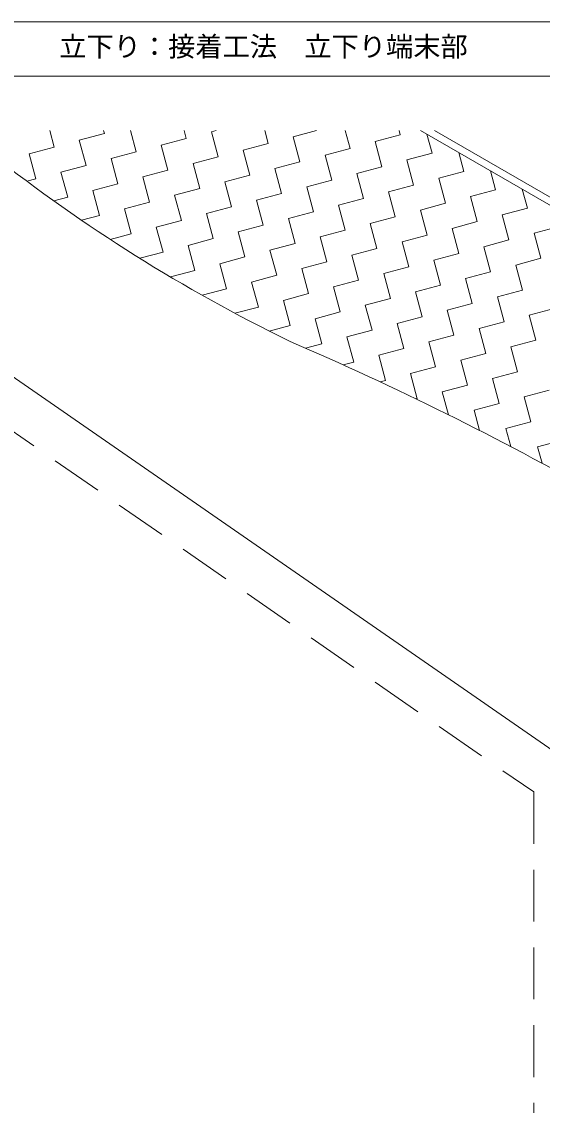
# Model space of a CAD drawing. Units: millimetres, scale not verified. Extents: x -1380 to 1380, y -955 to 955.
# Drawn here: x -878 to -495, y -257 to 540 of the extents above; entities that cross this region are included whole.
import ezdxf
from ezdxf.enums import TextEntityAlignment as Align

# ---------------------------------------------------------------- set-up
doc = ezdxf.new("R2010")
doc.units = ezdxf.units.MM
doc.header["$LTSCALE"] = 3
doc.linetypes.add('USER1', pattern=[19.05, 12.7, -6.35])
for name, color, linetype, lineweight in [('0-0_0', 7, 'Continuous', 18), ('0-2_KUTAI', 3, 'Continuous', 18), ('0-3_BOUSUI', 1, 'Continuous', 18), ('0-4_MOJI', 7, 'Continuous', 18), ('0-5_HATCH', 9, 'Continuous', 18)]:
    doc.layers.add(name, color=color, linetype=linetype, lineweight=lineweight)
doc.styles.add('ＭＳ ゴシック', font='')
doc.styles.get('ＭＳ ゴシック').set_extended_font_data('MS Gothic')

msp = doc.modelspace()

# ---------------------------------------------------------------- linework, layer by layer
at = {"layer": '0-0_0'}
msp.add_line((-900, 500), (900, 500), dxfattribs=at)
msp.add_lwpolyline([(-900, -660), (900, -660), (900, 540), (-900, 540)], close=True, dxfattribs=at)
at = {"layer": '0-2_KUTAI'}
msp.add_line((-484.222, 1.94), (-900, 290), dxfattribs=at)
at = {"layer": '0-2_KUTAI', "linetype": 'USER1'}
msp.add_lwpolyline([(-900, 249.8), (-501.628, -26.2), (-501.628, -390)], dxfattribs=at)
at = {"layer": '0-3_BOUSUI'}
for points in [[(-118.845, -165), (-118.845, -105), (-120.577, -104), (-120.577, 170), (-137.812, 201.94), (-584.784, 460)], [(-113.649, -168), (-113.649, -108), (-115.381, -95), (-115.381, 171.312), (-133.938, 205.704), (-574.392, 460)]]:
    msp.add_lwpolyline(points, dxfattribs=at)
for centre, radius, start, end in [((-151.714, 1390.23), 1207.227, 231.69565, 243.99559), ((-1626.48, -1884.204), 2384.848, 60.53631, 66.64366)]:
    msp.add_arc(centre, radius, start, end, dxfattribs=at)
at = {"layer": '0-5_HATCH'}
for p, q in [((-853.631, 447.855), (-856.885, 460)), ((-835.23, 452.785), (-816.829, 457.716)), ((-816.829, 457.716), (-817.441, 460)), ((-793.498, 444.246), (-797.719, 460)), ((-775.097, 449.176), (-756.696, 454.107)), ((-756.696, 454.107), (-758.275, 460)), ((-738.295, 459.037), (-734.701, 460)), ((-733.364, 440.636), (-738.295, 459.037)), ((-696.563, 450.497), (-699.109, 460)), ((-678.162, 455.428), (-661.098, 460)), ((-673.231, 437.027), (-678.162, 455.428)), ((-636.43, 446.888), (-639.943, 460)), ((-618.029, 451.818), (-599.628, 456.749)), ((-599.628, 456.749), (-600.499, 460)), ((-576.296, 443.278), (-580.044, 457.263)), ((-872.032, 442.924), (-853.631, 447.855)), ((-830.299, 434.385), (-835.23, 452.785)), ((-770.166, 430.775), (-775.097, 449.176)), ((-714.964, 445.567), (-696.563, 450.497)), ((-654.83, 441.957), (-636.43, 446.888)), ((-613.098, 433.417), (-618.029, 451.818)), ((-867.101, 424.524), (-872.032, 442.924)), ((-811.898, 439.315), (-793.498, 444.246)), ((-806.968, 420.914), (-811.898, 439.315)), ((-751.765, 435.706), (-733.364, 440.636)), ((-710.033, 427.166), (-714.964, 445.567)), ((-649.9, 423.556), (-654.83, 441.957)), ((-594.697, 438.348), (-576.296, 443.278)), ((-589.767, 419.947), (-594.697, 438.348)), ((-552.965, 429.808), (-556.712, 443.793)), ((-848.7, 429.454), (-830.299, 434.385)), ((-788.567, 425.845), (-770.166, 430.775)), ((-746.835, 417.305), (-751.765, 435.706)), ((-691.632, 432.096), (-673.231, 437.027)), ((-686.702, 413.695), (-691.632, 432.096)), ((-631.499, 428.487), (-613.098, 433.417)), ((-529.634, 416.338), (-533.381, 430.322)), ((-873.764, 422.738), (-867.101, 424.524)), ((-843.77, 411.053), (-848.7, 429.454)), ((-783.637, 407.444), (-788.567, 425.845)), ((-728.434, 422.235), (-710.033, 427.166)), ((-723.503, 403.834), (-728.434, 422.235)), ((-668.301, 418.626), (-649.9, 423.556)), ((-626.569, 410.086), (-631.499, 428.487)), ((-571.366, 424.878), (-552.965, 429.808)), ((-566.435, 406.477), (-571.366, 424.878)), ((-825.369, 415.984), (-806.968, 420.914)), ((-820.438, 397.583), (-825.369, 415.984)), ((-765.236, 412.374), (-746.835, 417.305)), ((-663.37, 400.225), (-668.301, 418.626)), ((-608.168, 415.017), (-589.767, 419.947)), ((-603.237, 396.616), (-608.168, 415.017)), ((-548.034, 411.407), (-529.634, 416.338)), ((-506.302, 402.867), (-510.049, 416.852)), ((-854.015, 408.308), (-843.77, 411.053)), ((-802.037, 402.513), (-783.637, 407.444)), ((-760.305, 393.973), (-765.236, 412.374)), ((-705.103, 408.765), (-686.702, 413.695)), ((-700.172, 390.364), (-705.103, 408.765)), ((-644.969, 405.156), (-626.569, 410.086)), ((-584.836, 401.546), (-566.435, 406.477)), ((-543.104, 393.006), (-548.034, 411.407)), ((-797.107, 384.112), (-802.037, 402.513)), ((-741.904, 398.904), (-723.503, 403.834)), ((-736.974, 380.503), (-741.904, 398.904)), ((-681.771, 395.295), (-663.37, 400.225)), ((-640.039, 386.755), (-644.969, 405.156)), ((-579.906, 383.145), (-584.836, 401.546)), ((-524.703, 397.937), (-506.302, 402.867)), ((-833.635, 394.047), (-820.438, 397.583)), ((-778.706, 389.043), (-760.305, 393.973)), ((-718.573, 385.434), (-700.172, 390.364)), ((-676.841, 376.894), (-681.771, 395.295)), ((-621.638, 391.685), (-603.237, 396.616)), ((-616.707, 373.284), (-621.638, 391.685)), ((-561.505, 388.076), (-543.104, 393.006)), ((-519.773, 379.536), (-524.703, 397.937)), ((-812.591, 379.963), (-797.107, 384.112)), ((-773.776, 370.642), (-778.706, 389.043)), ((-713.642, 367.033), (-718.573, 385.434)), ((-658.44, 381.824), (-640.039, 386.755)), ((-598.307, 378.215), (-579.906, 383.145)), ((-556.574, 369.675), (-561.505, 388.076)), ((-501.372, 384.466), (-482.971, 389.397)), ((-496.441, 366.065), (-501.372, 384.466)), ((-755.375, 375.572), (-736.974, 380.503)), ((-750.444, 357.172), (-755.375, 375.572)), ((-695.242, 371.963), (-676.841, 376.894)), ((-653.509, 363.423), (-658.44, 381.824)), ((-593.376, 359.814), (-598.307, 378.215)), ((-538.173, 374.605), (-519.773, 379.536)), ((-533.243, 356.204), (-538.173, 374.605)), ((-790.846, 366.068), (-773.776, 370.642)), ((-732.043, 362.102), (-713.642, 367.033)), ((-690.311, 353.562), (-695.242, 371.963)), ((-635.108, 368.354), (-616.707, 373.284)), ((-630.178, 349.953), (-635.108, 368.354)), ((-574.975, 364.744), (-556.574, 369.675)), ((-727.113, 343.701), (-732.043, 362.102)), ((-671.91, 358.493), (-653.509, 363.423)), ((-666.98, 340.092), (-671.91, 358.493)), ((-611.777, 354.883), (-593.376, 359.814)), ((-570.045, 346.343), (-574.975, 364.744)), ((-514.842, 361.135), (-496.441, 366.065)), ((-509.912, 342.734), (-514.842, 361.135)), ((-768.357, 352.372), (-750.444, 357.172)), ((-708.712, 348.632), (-690.311, 353.562)), ((-606.846, 336.482), (-611.777, 354.883)), ((-551.644, 351.274), (-533.243, 356.204)), ((-546.713, 332.873), (-551.644, 351.274)), ((-745.075, 338.888), (-727.113, 343.701)), ((-703.781, 330.231), (-708.712, 348.632)), ((-648.579, 345.022), (-630.178, 349.953)), ((-643.648, 326.621), (-648.579, 345.022)), ((-588.446, 341.413), (-570.045, 346.343)), ((-528.312, 337.804), (-509.912, 342.734)), ((-685.381, 335.161), (-666.98, 340.092)), ((-680.45, 316.76), (-685.381, 335.161)), ((-625.247, 331.552), (-606.846, 336.482)), ((-583.515, 323.012), (-588.446, 341.413)), ((-523.382, 319.403), (-528.312, 337.804)), ((-720.947, 325.631), (-703.781, 330.231)), ((-662.049, 321.691), (-643.648, 326.621)), ((-620.317, 313.151), (-625.247, 331.552)), ((-565.114, 327.943), (-546.713, 332.873)), ((-560.184, 309.542), (-565.114, 327.943)), ((-504.981, 324.333), (-486.58, 329.264)), ((-657.119, 303.29), (-662.049, 321.691)), ((-601.916, 318.082), (-583.515, 323.012)), ((-541.783, 314.472), (-523.382, 319.403)), ((-500.051, 305.932), (-504.981, 324.333)), ((-695.91, 312.618), (-680.45, 316.76)), ((-638.718, 308.221), (-620.317, 313.151)), ((-596.985, 299.681), (-601.916, 318.082)), ((-536.852, 296.071), (-541.783, 314.472)), ((-669.156, 300.065), (-657.119, 303.29)), ((-633.787, 289.82), (-638.718, 308.221)), ((-578.585, 304.611), (-560.184, 309.542)), ((-573.654, 286.21), (-578.585, 304.611)), ((-518.451, 301.002), (-500.051, 305.932)), ((-615.386, 294.75), (-596.985, 299.681)), ((-610.456, 276.349), (-615.386, 294.75)), ((-555.253, 291.141), (-536.852, 296.071)), ((-513.521, 282.601), (-518.451, 301.002)), ((-641.527, 287.746), (-633.787, 289.82)), ((-550.323, 272.74), (-555.253, 291.141)), ((-592.055, 281.28), (-573.654, 286.21)), ((-587.124, 262.879), (-592.055, 281.28)), ((-531.922, 277.67), (-513.521, 282.601)), ((-614.473, 275.273), (-610.456, 276.349)), ((-568.724, 267.809), (-550.323, 272.74)), ((-526.991, 259.27), (-531.922, 277.67)), ((-587.969, 262.653), (-587.124, 262.879)), ((-564.22, 251.001), (-568.724, 267.809)), ((-508.59, 264.2), (-490.19, 269.131)), ((-503.66, 245.799), (-508.59, 264.2)), ((-545.392, 254.339), (-526.991, 259.27)), ((-541.417, 239.504), (-545.392, 254.339)), ((-522.061, 240.869), (-503.66, 245.799)), ((-518.518, 227.648), (-522.061, 240.869)), ((-498.729, 227.398), (-480.329, 232.329)), ((-495.52, 215.422), (-498.729, 227.398))]:
    msp.add_line(p, q, dxfattribs=at)

# ---------------------------------------------------------------- texts
at = {"layer": '0-4_MOJI', "style": 'ＭＳ ゴシック'}
msp.add_text('立下り：接着工法\u3000立下り端末部', height=14.66, dxfattribs=at).set_placement((-850, 510), align=Align.BOTTOM_LEFT)

doc.saveas('drawing.dxf')
